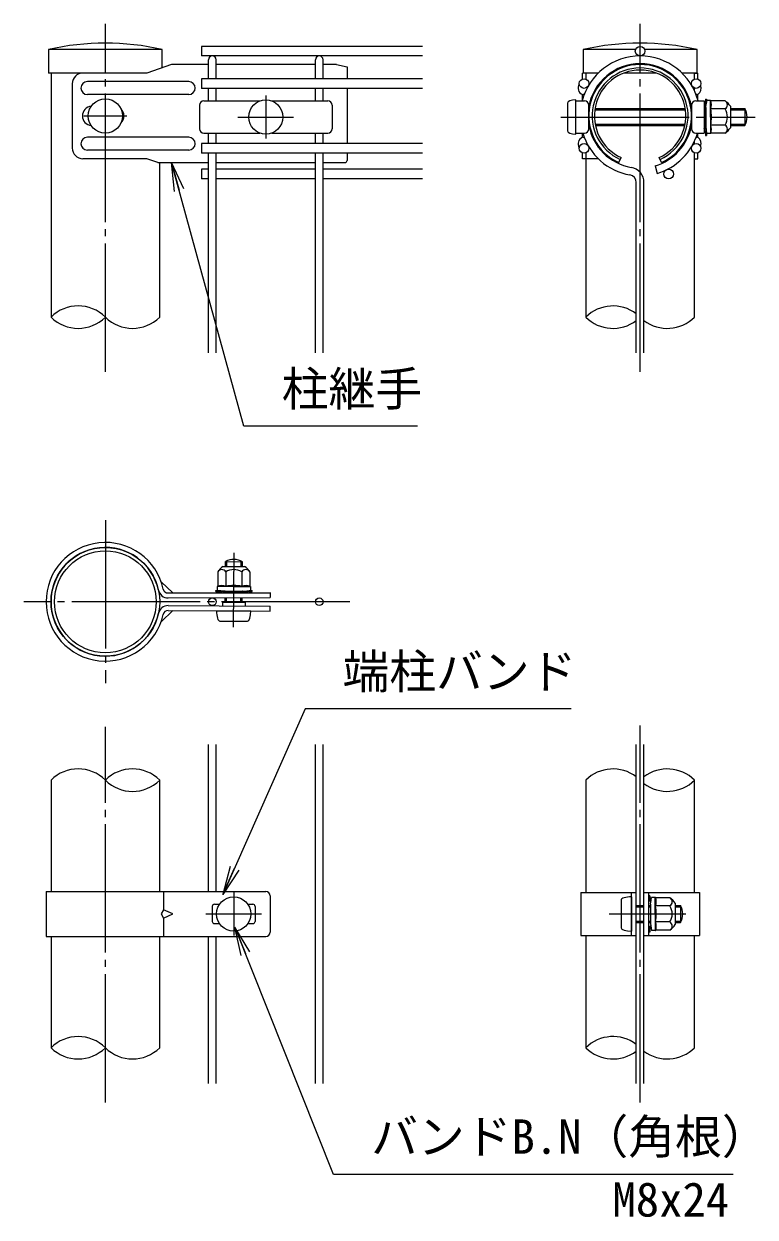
# Model space of a CAD drawing. Units: millimetres, scale not verified. Extents: x -4200 to 4200, y -2970 to 2970.
# Drawn here: x 975 to 2001, y -496 to 1176 of the extents above; entities that cross this region are included whole.
import ezdxf
from ezdxf.enums import TextEntityAlignment as Align

# ---------------------------------------------------------------- set-up
doc = ezdxf.new("R2010")
doc.units = ezdxf.units.MM
doc.header["$LTSCALE"] = 10
doc.linetypes.add('LONG_CHAIN', pattern=[21, 18, -1, 1, -1])
for name, color, linetype, lineweight in [('0-3_D-STR2', 7, 'Continuous', 9), ('0-4_D-STR1', 1, 'Continuous', 9), ('0-6_D-BMK', 2, 'LONG_CHAIN', 9), ('0-7_D-STR-DIM', 7, 'Continuous', 9), ('0-8_0', 7, 'Continuous', 9), ('0-A_D-STR3', 3, 'Continuous', 9), ('0-D_D-STR-TXT', 7, 'Continuous', 9)]:
    doc.layers.add(name, color=color, linetype=linetype, lineweight=lineweight)
doc.styles.add('ＭＳ ゴシック', font='')
doc.styles.get('ＭＳ ゴシック').set_extended_font_data('MS Gothic')

# ---------------------------------------------------------------- blocks, each defined once
blk = doc.blocks.new('_Open')
at = {"layer": '0-8_0'}
blk.add_line((-10, 1.667), (0, 0), dxfattribs=at)
blk.add_lwpolyline([(-10, -1.667), (0, 0), (-10, 0)], dxfattribs=at)

msp = doc.modelspace()

# ---------------------------------------------------------------- linework, layer by layer
at = {"layer": '0-3_D-STR2'}
for p, q in [((1533.92, 1144.86), (1224.32, 1144.86)), ((1224.32, 1144.86), (1224.32, 1131.36)), ((1533.92, 1131.36), (1224.32, 1131.36)), ((1233.92, 1099.49), (1233.92, 1125.96)), ((1244.72, 1099.49), (1244.72, 1125.96)), ((1383.92, 1099.49), (1383.92, 1125.96)), ((1394.72, 1099.49), (1394.72, 1125.96)), ((1533.92, 1099.49), (1224.32, 1099.49)), ((1224.32, 1099.49), (1224.32, 1085.99)), ((1533.92, 1085.99), (1224.32, 1085.99)), ((1233.92, 1068.34), (1233.92, 1085.99)), ((1244.72, 1068.34), (1244.72, 1085.99)), ((1383.92, 1068.34), (1383.92, 1085.99)), ((1394.72, 1068.34), (1394.72, 1085.99)), ((1233.92, 1008.74), (1233.92, 1023.34)), ((1244.72, 1008.74), (1244.72, 1023.34)), ((1383.92, 1008.74), (1383.92, 1023.34)), ((1394.72, 1008.74), (1394.72, 1023.34)), ((1533.92, 1008.74), (1224.32, 1008.74)), ((1224.32, 1008.74), (1224.32, 995.24)), ((1533.92, 995.24), (1224.32, 995.24)), ((1233.92, 715.36), (1233.92, 995.24)), ((1244.72, 715.36), (1244.72, 995.24)), ((1383.92, 715.36), (1383.92, 995.24)), ((1394.72, 715.36), (1394.72, 995.24)), ((1233.92, 972.63), (1224.32, 972.63)), ((1224.32, 972.63), (1224.32, 959.13)), ((1383.92, 972.63), (1244.72, 972.63)), ((1533.92, 972.63), (1394.72, 972.63)), ((1860.24, 977.22), (1863.32, 966.87)), ((1233.92, 959.13), (1224.32, 959.13)), ((1383.92, 959.13), (1244.72, 959.13)), ((1533.92, 959.13), (1394.72, 959.13)), ((1833.92, 715.36), (1833.92, 953.96)), ((1844.72, 715.36), (1844.72, 953.96)), ((1233.92, -39.51), (1233.92, 166.49)), ((1244.72, -39.51), (1244.72, 166.49)), ((1383.92, -308.51), (1383.92, 166.49)), ((1394.72, -308.51), (1394.72, 166.49)), ((1833.92, -308.51), (1833.92, 166.49)), ((1844.72, -308.51), (1844.72, 166.49)), ((1233.92, -308.51), (1233.92, -102.51)), ((1244.72, -308.51), (1244.72, -102.51))]:
    msp.add_line(p, q, dxfattribs=at)
for centre, radius in [((1839.32, 1138.11), 6.75), ((1760.73, 1092.74), 6.75), ((1917.91, 1092.74), 6.75), ((1760.73, 1001.99), 6.75), ((1917.91, 1001.99), 6.75), ((1879.27, 965.88), 6.75), ((1239.32, 366.49), 5.4), ((1389.32, 366.49), 5.4)]:
    msp.add_circle(centre, radius, dxfattribs=at)
for centre, radius, start, end in [((1239.32, 1125.96), 5.4, 0, 180), ((1389.32, 1125.96), 5.4, 0, 180), ((1839.32, 1047.36), 84, 14.4591, 165.5409), ((1839.32, 1047.36), 73.2, 10.38886, 169.61114), ((1839.32, 1047.36), 84, 196.62015, 260.16066), ((1839.32, 1047.36), 73.2, 190.38886, 260.16066), ((1839.32, 1047.36), 73.2, 286.60421, 349.61114), ((1839.32, 1047.36), 84, 286.60421, 343.37985), ((1823.12, 953.96), 21.6, 0, 80.16066), ((1823.12, 953.96), 10.8, 0, 80.16066)]:
    msp.add_arc(centre, radius, start, end, dxfattribs=at)
at = {"layer": '0-4_D-STR1'}
for p, q in [((1169.12, 1140.36), (1009.52, 1140.36)), ((1009.52, 1140.36), (1009.52, 1107.36)), ((1169.12, 1114.88), (1169.12, 1140.36)), ((1832.96, 1140.36), (1759.52, 1140.36)), ((1759.52, 1140.36), (1759.52, 1107.36)), ((1919.12, 1140.36), (1845.69, 1140.36)), ((1919.12, 1107.36), (1919.12, 1140.36)), ((1147.39, 1107.36), (1009.52, 1107.36)), ((1013.12, 1107.36), (1013.12, 765.36)), ((1780.53, 1107.36), (1759.52, 1107.36)), ((1763.12, 1107.36), (1763.12, 1099.05)), ((1799.52, 1107.36), (1797.39, 1107.36)), ((1862.16, 1107.36), (1816.48, 1107.36)), ((1881.25, 1107.36), (1879.12, 1107.36)), ((1919.12, 1107.36), (1898.11, 1107.36)), ((1915.52, 1099.05), (1915.52, 1107.36)), ((1915.52, 1082.71), (1915.52, 1086.43)), ((1915.52, 1008.3), (1915.52, 1012.01)), ((1763.12, 995.68), (1763.12, 765.36)), ((1915.52, 765.36), (1915.52, 995.68)), ((1165.52, 765.36), (1165.52, 981.91)), ((1013.12, 116.49), (1013.12, -39.51)), ((1165.52, -39.51), (1165.52, 116.49)), ((1763.12, 116.49), (1763.12, -41.01)), ((1915.52, -41.01), (1915.52, 116.49)), ((1013.12, -102.51), (1013.12, -258.51)), ((1165.52, -258.51), (1165.52, -102.51)), ((1763.12, -101.01), (1763.12, -258.51)), ((1915.52, -258.51), (1915.52, -101.01))]:
    msp.add_line(p, q, dxfattribs=at)
for radius in [76.2, 71.4]:
    msp.add_circle((1089.32, 366.49), radius, dxfattribs=at)
for centre in [(1089.32, 791.08), (1839.32, 791.08)]:
    msp.add_arc(centre, 358.28, 77.13052, 102.86948, dxfattribs=at)
at = {"layer": '0-6_D-BMK'}
for p, q in [((1089.32, 688.68), (1089.32, 1176.36)), ((1839.32, 688.68), (1839.32, 1176.36)), ((1314.32, 1075.84), (1314.32, 1015.84)), ((1059.32, 1047.36), (1119.32, 1047.36)), ((1275.32, 1045.84), (1353.32, 1045.84)), ((1728, 1045.84), (2000.62, 1045.84)), ((1089.32, 480.79), (1089.32, 252.19)), ((1268.97, 330.71), (1269.98, 435.17)), ((1432.22, 366.49), (975.02, 366.49)), ((1089.32, -335.19), (1089.32, 191.31)), ((1839.32, -335.19), (1839.32, 193.17)), ((1269.32, -41.01), (1269.32, -101.01)), ((1230.32, -71.01), (1308.32, -71.01)), ((1796.06, -71.01), (1903.28, -71.01))]:
    msp.add_line(p, q, dxfattribs=at)
at = {"layer": '0-7_D-STR-DIM'}
for centre, start, end in [((1051.22, 727.02), 45.18146, 134.81854), ((1801.22, 727.02), 52.7739, 134.81854), ((1051.22, 803.7), 225.18146, 314.81854), ((1127.42, 803.7), 225.18146, 314.81854), ((1801.22, 803.7), 225.18146, 307.2261), ((1877.42, 803.7), 232.7739, 314.81854), ((1051.22, 78.15), 45.18146, 134.81854), ((1127.42, 78.15), 45.18146, 134.81854), ((1801.22, 78.15), 52.7739, 134.81854), ((1877.42, 78.15), 45.18146, 127.2261), ((1127.42, 154.83), 225.18146, 314.81854), ((1877.42, 154.83), 232.7739, 314.81854), ((1051.22, -296.85), 45.18146, 134.81854), ((1801.22, -296.85), 52.7739, 134.81854), ((1051.22, -220.17), 225.18146, 314.81854), ((1127.42, -220.17), 225.18146, 314.81854), ((1801.22, -220.17), 225.18146, 307.2261), ((1877.42, -220.17), 232.7739, 314.81854)]:
    msp.add_arc(centre, 54.05, start, end, dxfattribs=at)
at = {"layer": '0-A_D-STR3'}
for p, q in [((1147.39, 1107.36), (1057.86, 1107.36)), ((1182.05, 1119.36), (1147.39, 1107.36)), ((1233.92, 1119.36), (1182.05, 1119.36)), ((1383.92, 1119.36), (1244.72, 1119.36)), ((1413.32, 1119.36), (1394.72, 1119.36)), ((1413.32, 1119.36), (1428.32, 1116.36)), ((1428.32, 1116.36), (1428.32, 1099.49)), ((1780.53, 1107.36), (1758.32, 1107.36)), ((1758.32, 1099.04), (1758.32, 1107.36)), ((1799.52, 1107.36), (1797.39, 1107.36)), ((1915.52, 1107.36), (1920.32, 1107.36)), ((1920.32, 1099.04), (1920.32, 1107.36)), ((1042.86, 1092.36), (1042.86, 1002.36)), ((1206.32, 1095.36), (1064.09, 1095.36)), ((1206.32, 1077.36), (1064.09, 1077.36)), ((1428.32, 1085.99), (1428.32, 1008.74)), ((1758.32, 1069.61), (1758.32, 1077.36)), ((1758.32, 1071.36), (1758.32, 1069.61)), ((1920.32, 1069.61), (1920.32, 1077.36)), ((1930.86, 1071), (1930.86, 1066.68)), ((1930.86, 1071), (1932.36, 1071)), ((1932.36, 1071), (1932.36, 1066.68)), ((1221.32, 1062.34), (1221.32, 1029.34)), ((1227.32, 1068.34), (1305.97, 1068.34)), ((1322.67, 1068.34), (1401.32, 1068.34)), ((1407.32, 1062.34), (1407.32, 1029.34)), ((1737.32, 1065.4), (1737.32, 1026.27)), ((1749.32, 1021.84), (1749.32, 1069.84)), ((1749.32, 1068.34), (1761.32, 1068.34)), ((1767.32, 1029.34), (1767.32, 1062.34)), ((1767.32, 1057.84), (1768.09, 1057.84)), ((1767.32, 1055.81), (1767.82, 1055.81)), ((1775.68, 1055.81), (1902.96, 1055.81)), ((1775.98, 1057.84), (1902.66, 1057.84)), ((1910.56, 1057.84), (1911.32, 1057.84)), ((1910.82, 1055.81), (1911.32, 1055.81)), ((1911.32, 1062.34), (1911.32, 1029.34)), ((1917.32, 1068.34), (1929.32, 1068.34)), ((1929.32, 1068.34), (1929.32, 1023.34)), ((1930.86, 1066.68), (1929.32, 1061.38)), ((1929.32, 1061.38), (1929.32, 1030.3)), ((1930.82, 1057.99), (1931.42, 1057.99)), ((1931.42, 1059.32), (1932.59, 1068.8)), ((1931.42, 1059.32), (1931.42, 1032.32)), ((1931.42, 1057.99), (1931.42, 1033.69)), ((1937.89, 1069.07), (1932.88, 1069.07)), ((1938.02, 1045.82), (1938.02, 1068.99)), ((1958.4, 1057.1), (1938.02, 1057.1)), ((1938.32, 1068.33), (1938.18, 1068.84)), ((1958.4, 1068.35), (1938.32, 1068.35)), ((1965.92, 1060.84), (1965.92, 1030.84)), ((1965.92, 1057.84), (1986.32, 1057.84)), ((1965.92, 1055.81), (1986.32, 1055.81)), ((1986.32, 1057.84), (1986.32, 1033.84)), ((1938.02, 1045.82), (1938.02, 1022.64)), ((1227.32, 1023.34), (1305.97, 1023.34)), ((1322.67, 1023.34), (1401.32, 1023.34)), ((1749.32, 1023.34), (1761.32, 1023.34)), ((1758.32, 1017.36), (1758.32, 1023.34)), ((1767.32, 1035.87), (1768.24, 1035.87)), ((1767.38, 1033.84), (1768.6, 1033.84)), ((1776.16, 1035.87), (1902.48, 1035.87)), ((1776.56, 1033.84), (1902.08, 1033.84)), ((1910.04, 1033.84), (1911.26, 1033.84)), ((1910.4, 1035.87), (1911.32, 1035.87)), ((1917.32, 1023.34), (1929.32, 1023.34)), ((1920.32, 1017.36), (1920.32, 1023.34)), ((1930.86, 1024.32), (1929.32, 1030.3)), ((1930.82, 1033.69), (1931.42, 1033.69)), ((1930.82, 1030.3), (1932.36, 1024.32)), ((1931.42, 1032.32), (1932.59, 1022.83)), ((1932.36, 1024.32), (1932.36, 1020)), ((1937.82, 1022.57), (1932.88, 1022.57)), ((1958.4, 1034.58), (1938.02, 1034.58)), ((1958.4, 1023.32), (1938.32, 1023.32)), ((1965.92, 1035.87), (1986.32, 1035.87)), ((1965.92, 1033.84), (1986.32, 1033.84)), ((1206.32, 1017.36), (1064.09, 1017.36)), ((1147.39, 987.36), (1057.86, 987.36)), ((1206.32, 999.36), (1064.09, 999.36)), ((1163.14, 981.91), (1147.39, 987.36)), ((1428.32, 995.24), (1428.32, 984.91)), ((1758.32, 987.36), (1758.32, 995.68)), ((1780.53, 987.36), (1758.32, 987.36)), ((1799.52, 987.36), (1797.39, 987.36)), ((1809.32, 981.91), (1812.57, 989)), ((1869.32, 981.91), (1866.07, 989)), ((1915.52, 987.36), (1920.32, 987.36)), ((1920.32, 987.36), (1920.32, 995.68)), ((1163.14, 981.91), (1233.92, 981.91)), ((1244.72, 981.91), (1383.92, 981.91)), ((1394.72, 981.91), (1425.32, 981.91)), ((1257.79, 415.84), (1257.86, 422.86)), ((1257.86, 422.86), (1281.86, 422.62)), ((1259.82, 415.84), (1259.9, 423.81)), ((1279.76, 415.84), (1279.84, 423.61)), ((1281.79, 415.84), (1281.86, 422.62)), ((1246.94, 408.32), (1246.94, 388.23)), ((1254.46, 415.84), (1284.46, 415.84)), ((1258.2, 408.32), (1258.2, 387.94)), ((1280.72, 408.32), (1280.72, 387.94)), ((1291.98, 408.32), (1291.98, 388.23)), ((1167.54, 394.55), (1184.17, 378.83)), ((1246.21, 387.81), (1246.21, 382.8)), ((1269.46, 387.94), (1246.29, 387.94)), ((1246.94, 388.23), (1246.43, 388.1)), ((1269.46, 387.94), (1292.64, 387.94)), ((1292.71, 387.74), (1292.71, 382.8)), ((1177.28, 379.24), (1320.29, 379.24)), ((1177.31, 371.89), (1320.32, 372.58)), ((1244.28, 382.28), (1248.6, 382.28)), ((1244.28, 380.78), (1244.28, 382.28)), ((1244.28, 380.78), (1248.6, 380.78)), ((1255.96, 381.34), (1246.48, 382.5)), ((1248.6, 380.78), (1253.9, 379.24)), ((1253.9, 379.24), (1284.98, 379.24)), ((1255.96, 381.34), (1282.96, 381.34)), ((1257.29, 380.74), (1257.29, 381.34)), ((1257.29, 381.34), (1281.59, 381.34)), ((1257.38, 365.8), (1257.41, 372.28)), ((1259.41, 365.79), (1259.44, 372.29)), ((1279.35, 365.69), (1279.38, 372.39)), ((1281.38, 365.68), (1281.41, 372.4)), ((1281.59, 380.74), (1281.59, 381.34)), ((1282.96, 381.34), (1292.45, 382.5)), ((1284.98, 380.74), (1290.96, 382.28)), ((1290.96, 380.78), (1284.98, 379.24)), ((1290.96, 382.28), (1295.28, 382.28)), ((1320.32, 379.48), (1320.32, 372.58)), ((1167.54, 338.43), (1184.17, 354.15)), ((1177.28, 354.19), (1320.28, 353.5)), ((1177.31, 361.09), (1320.32, 360.4)), ((1245.32, 353.86), (1293.32, 353.63)), ((1253.42, 365.82), (1253.4, 360.72)), ((1253.42, 365.82), (1285.33, 365.66)), ((1285.33, 365.66), (1285.31, 360.57)), ((1320.32, 353.5), (1320.32, 360.4)), ((1249.75, 339.44), (1288.75, 339.25)), ((1006.22, -39.51), (1314.28, -39.51)), ((1006.22, -39.51), (1006.22, -102.51)), ((1171.02, -39.51), (1171.02, -65.01)), ((1320.28, -45.51), (1320.28, -96.51)), ((1756.22, -41.01), (1833.92, -41.01)), ((1756.22, -41.01), (1756.22, -101.01)), ((1827.02, -101.01), (1827.02, -41.01)), ((1827.02, -47.01), (1827.02, -95.01)), ((1833.92, -101.01), (1833.92, -41.01)), ((1844.72, -101.01), (1844.72, -41.01)), ((1844.72, -41.01), (1922.42, -41.01)), ((1851.62, -101.01), (1851.62, -41.01)), ((1851.62, -45.51), (1851.62, -49.83)), ((1853.12, -45.51), (1851.62, -45.51)), ((1853.12, -45.51), (1853.12, -49.83)), ((1854.02, -57.51), (1855.19, -48.02)), ((1860.49, -47.76), (1855.48, -47.76)), ((1860.62, -71.01), (1860.62, -47.83)), ((1860.92, -48.49), (1860.78, -47.98)), ((1881, -48.49), (1860.92, -48.49)), ((1922.42, -41.01), (1922.42, -101.01)), ((1239.32, -60.51), (1239.32, -81.51)), ((1242.32, -57.51), (1249.48, -57.51)), ((1289.16, -57.51), (1296.32, -57.51)), ((1299.32, -60.51), (1299.32, -81.51)), ((1812.62, -51.51), (1812.62, -90.51)), ((1833.92, -59.01), (1844.72, -59.01)), ((1833.92, -61.04), (1844.72, -61.04)), ((1851.62, -59.01), (1854.02, -59.01)), ((1851.62, -61.04), (1854.02, -61.04)), ((1852.18, -51.57), (1854.34, -54.6)), ((1853.4, -50.7), (1854.64, -52.44)), ((1854.02, -57.51), (1854.02, -84.51)), ((1881, -59.75), (1860.62, -59.75)), ((1888.52, -56.01), (1888.52, -86.01)), ((1888.52, -59.01), (1896.02, -59.01)), ((1888.52, -61.04), (1896.99, -61.04)), ((1896.02, -59.01), (1896.02, -83.01)), ((1171.02, -77.01), (1171.02, -102.51)), ((1833.92, -80.98), (1844.72, -80.98)), ((1833.92, -83.01), (1844.72, -83.01)), ((1851.62, -80.98), (1854.02, -80.98)), ((1851.62, -83.01), (1854.02, -83.01)), ((1860.62, -71.01), (1860.62, -94.19)), ((1881, -82.27), (1860.62, -82.27)), ((1888.52, -80.98), (1896.99, -80.98)), ((1888.52, -83.01), (1896.02, -83.01)), ((1242.32, -84.51), (1249.48, -84.51)), ((1289.16, -84.51), (1296.32, -84.51)), ((1851.62, -92.19), (1851.62, -96.51)), ((1852.18, -90.45), (1854.34, -87.42)), ((1853.4, -91.32), (1854.64, -89.58)), ((1854.02, -84.51), (1855.19, -94)), ((1860.42, -94.26), (1855.48, -94.26)), ((1881, -93.53), (1860.92, -93.53)), ((1006.22, -102.51), (1314.28, -102.51)), ((1756.22, -101.01), (1833.92, -101.01)), ((1844.72, -101.01), (1922.42, -101.01))]:
    msp.add_line(p, q, dxfattribs=at)
for points in [[(1932.36, 1066.68), (1930.82, 1061.38), (1930.82, 1030.3)], [(1930.86, 1024.32), (1930.86, 1020), (1932.36, 1020)], [(1248.6, 382.28), (1253.9, 380.74), (1284.98, 380.74)], [(1290.96, 380.78), (1295.28, 380.78), (1295.28, 382.28)], [(1853.12, -92.19), (1853.12, -96.51), (1851.62, -96.51)]]:
    msp.add_lwpolyline(points, dxfattribs=at)
msp.add_lwpolyline([(1184.17, -71.01), (1171.02, -65.01), (1167.54, -71.01), (1171.02, -77.01)], close=True, dxfattribs=at)
for centre in [(1089.32, 1047.36), (1314.32, 1045.84), (1269.32, -71.01)]:
    msp.add_circle(centre, 24, dxfattribs=at)
for centre, radius, start, end in [((1057.86, 1092.36), 15, 90, 180), ((1839.32, 1047.36), 72, 294.62432, 245.37568), ((1839.32, 1047.36), 67.2, 294.62432, 245.37568), ((1839.32, 1047.36), 64.2, 294.62432, 245.37568), ((1064.09, 1086.36), 9, 90, 270), ((1206.32, 1086.36), 9, 270, 90), ((1762.07, 1086.36), 9.75, 145.52206, 247.38014), ((1756.78, 1086.36), 9.13, 9.9641, 11.59585), ((1913.57, 1086.36), 11.25, 306.8699, 19.79379), ((1756.78, 1086.36), 9.13, 279.7159, 299.45512), ((1921.86, 1086.36), 9.13, 240.54488, 260.2841), ((1070.61, 1047.36), 13.5, 94.99037, 265.00963), ((1101.88, 1047.36), 13.5, 314.07965, 45.92035), ((1227.32, 1062.34), 6, 90, 180), ((1401.32, 1062.34), 6, 0, 90), ((1761.32, 1062.34), 6, 0, 90), ((1917.32, 1062.34), 6, 90, 180), ((1929.71, 1058.03), 1.71, 358.43845, 49.48837), ((1932.88, 1068.77), 0.3, 90, 173), ((1937.89, 1068.77), 0.3, 15, 90), ((1923.37, 1062.7), 15.97, 339.37322, 22.7756), ((1875.75, 1045.82), 63.57, 0, 10.20031), ((1955.35, 1062.72), 6.4, 298.45309, 61.54691), ((1941.13, 1045.84), 20.62, 0, 33.09348), ((1945.6, 1048.07), 24, 32.13463, 57.68315), ((1963.82, 1045.84), 25.5, 331.92751, 28.07249), ((1875.75, 1045.82), 63.57, 349.79969, 0), ((1941.13, 1045.84), 20.62, 326.90652, 0), ((1227.32, 1029.34), 6, 180, 270), ((1401.32, 1029.34), 6, 270, 0), ((1761.32, 1029.34), 6, 270, 0), ((1917.32, 1029.34), 6, 180, 270), ((1929.71, 1033.64), 1.71, 310.51348, 1.56339), ((1932.88, 1022.87), 0.3, 187, 270), ((1937.82, 1022.87), 0.3, 270, 337.2244), ((1923.37, 1028.93), 15.97, 337.2244, 20.62678), ((1955.35, 1028.95), 6.4, 298.45309, 61.54691), ((1945.6, 1043.6), 24, 302.31685, 327.86537), ((1064.09, 1008.36), 9, 90, 270), ((1206.32, 1008.36), 9, 270, 90), ((1762.07, 1008.36), 9.75, 112.61986, 214.47794), ((1756.78, 1008.36), 9.13, 60.54488, 80.2841), ((1756.78, 1008.36), 9.13, 348.40415, 350.0359), ((1921.86, 1008.36), 9.13, 189.9641, 191.59585), ((1921.86, 1008.36), 9.13, 99.7159, 119.45512), ((1913.57, 1008.36), 11.25, 340.20621, 53.1301), ((1057.86, 1002.36), 15, 180, 270), ((1425.32, 984.91), 3, 270, 0), ((1089.32, 366.49), 83.1, 12.31982, 347.68018), ((1089.32, 366.49), 76.2, 12.31982, 347.68018), ((1269.64, 400.24), 25.5, 61.37485, 117.51983), ((1252.57, 405.27), 6.4, 28.45309, 151.54691), ((1267.23, 395.52), 24, 122.13463, 147.68315), ((1269.46, 391.05), 20.62, 90, 123.09348), ((1269.46, 391.05), 20.62, 56.90652, 90), ((1286.35, 405.27), 6.4, 28.45309, 151.54691), ((1271.7, 395.52), 24, 32.31685, 57.86537), ((1246.51, 387.81), 0.3, 105, 180), ((1252.58, 373.29), 15.97, 69.37322, 112.7756), ((1269.46, 325.67), 63.57, 90, 100.20031), ((1269.46, 325.67), 63.57, 79.79969, 90), ((1286.35, 373.29), 15.97, 67.2244, 110.62678), ((1292.41, 387.74), 0.3, 0, 67.2244), ((1177.25, 385.69), 13.8, 192.31982, 270.27679), ((1177.25, 385.69), 6.9, 192.31982, 270.27679), ((1246.51, 382.8), 0.3, 180, 263), ((1257.24, 379.62), 1.71, 88.43845, 139.48837), ((1281.64, 379.63), 1.71, 40.51348, 91.56339), ((1292.41, 382.8), 0.3, 277, 0), ((1177.25, 347.29), 13.8, 89.72321, 167.68018), ((1177.25, 347.29), 6.9, 89.72321, 167.68018), ((1314.28, -45.51), 6, 0, 90), ((1854.62, -49.83), 3, 180, 215.53768), ((1854.62, -49.83), 1.5, 180, 215.53768), ((1855.48, -48.06), 0.3, 90, 173), ((1860.49, -48.06), 0.3, 15, 90), ((1845.97, -54.13), 15.97, 339.37322, 22.7756), ((1877.95, -54.12), 6.4, 298.45309, 61.54691), ((1868.2, -68.78), 24, 32.13463, 57.68315), ((1242.32, -60.51), 3, 90, 180), ((1296.32, -60.51), 3, 0, 90), ((1853.12, -55.47), 1.5, 33.43373, 35.53768), ((1798.35, -71.01), 63.57, 0, 10.20031), ((1863.73, -71.01), 20.62, 0, 33.09348), ((1873.52, -71.01), 25.5, 331.92751, 28.07249), ((1242.32, -81.51), 3, 180, 270), ((1296.32, -81.51), 3, 270, 0), ((1845.97, -87.89), 15.97, 337.2244, 20.62678), ((1798.35, -71.01), 63.57, 349.79969, 0), ((1863.73, -71.01), 20.62, 326.90652, 0), ((1877.95, -87.9), 6.4, 298.45309, 61.54691), ((1314.28, -96.51), 6, 270, 0), ((1854.62, -92.19), 3, 144.46232, 180), ((1854.62, -92.19), 1.5, 144.46232, 180), ((1853.12, -86.55), 1.5, 324.46232, 326.56627), ((1855.48, -93.96), 0.3, 187, 270), ((1860.42, -93.96), 0.3, 270, 337.2244), ((1868.2, -73.24), 24, 302.31685, 327.86537)]:
    msp.add_arc(centre, radius, start, end, dxfattribs=at)
for centre, major_axis, start_param, end_param in [((1751.72, 1065.4), (14.4, 0), 1.7382444, 3.1415927), ((1751.72, 1026.27), (14.4, 0), 3.1415927, 4.5449409), ((1249.82, 353.84), (0.07, 14.4), 1.5707963, 3.1415927), ((1288.82, 353.65), (0.07, 14.4), 3.1415927, 4.712389), ((1827.02, -51.51), (14.4, 0), 1.5707963, 3.1415927), ((1827.02, -90.51), (14.4, 0), 3.1415927, 4.712389)]:
    msp.add_ellipse(centre, major_axis=major_axis, ratio=0.3125, start_param=start_param, end_param=end_param, dxfattribs=at)
at = {"layer": '0-D_D-STR-TXT'}
for points in [[(1527.28, 612.58), (1283.71, 612.58), (1182.76, 979.98)], [(1742.77, 216.3), (1369.77, 216.3), (1254.8, -41.74)], [(1970, -435.98), (1409.43, -435.98), (1271.76, -91.34)]]:
    msp.add_lwpolyline(points, dxfattribs=at)

# ---------------------------------------------------------------- block references
at = {"layer": '0-D_D-STR-TXT', "xscale": 4, "yscale": 4}
for p, rotation in [((1182.23, 981.91), 105.36476), ((1253.99, -43.57), 245.98538), ((1271.02, -89.48), 111.7749)]:
    msp.add_blockref('_Open', p, dxfattribs=dict(at, rotation=rotation))

# ---------------------------------------------------------------- texts
at = {"layer": '0-D_D-STR-TXT', "style": 'ＭＳ ゴシック'}
for s, p in [('柱継手', (1336.67, 626.44)), ('端柱バンド', (1421.96, 230.41)), ('バンドB.N（角根）', (1462.13, -421.49)), ('M8x24', (1800.53, -509.52))]:
    msp.add_text(s, height=48.09, dxfattribs=at).set_placement(p, align=Align.BOTTOM_LEFT)

doc.saveas('drawing.dxf')
